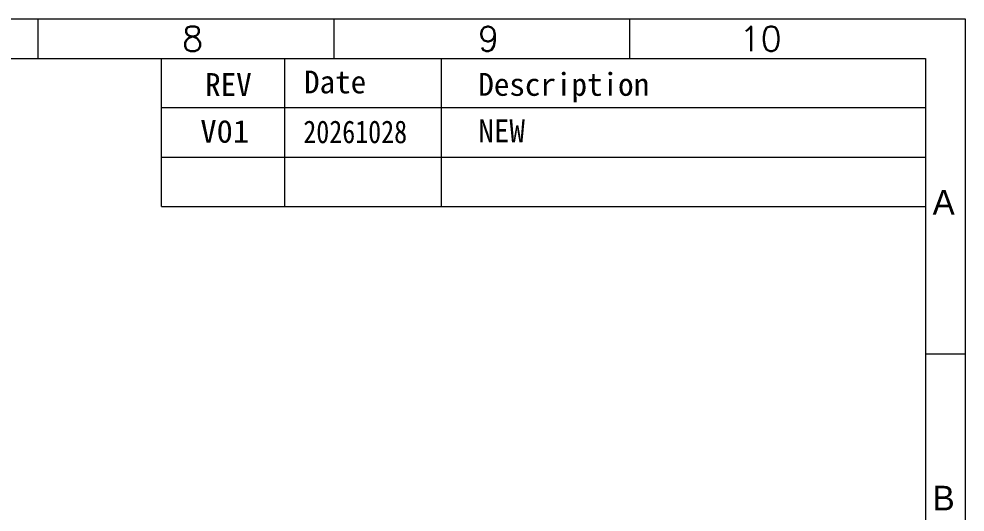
# Model space of a CAD drawing. Header units: millimetres. Extents: x 1845 to 2650, y -178 to 579.
# Drawn here: x 2015.6 to 2092.8, y 328.8 to 369 of the extents above; entities that cross this region are included whole.
import ezdxf
from ezdxf.enums import TextEntityAlignment as Align

# ---------------------------------------------------------------- set-up
doc = ezdxf.new("R2010")
doc.units = ezdxf.units.MM
doc.layers.get('0').update_dxf_attribs({"lineweight": 5})
doc.layers.add('图框', color=7, linetype='Continuous', lineweight=5)
doc.styles.get("Standard").update_dxf_attribs({"font": 'txt', "bigfont": 'gbcbig.shx'})
doc.styles.add('汉字', font='')
doc.styles.get('汉字').set_extended_font_data('SimSun')

msp = doc.modelspace()

# ---------------------------------------------------------------- linework, layer by layer
at = {"layer": '图框', "color": 7, "linetype": 'ByBlock', "lineweight": 5, "ltscale": 0.55}
for p, q in [((2017.1952, 365.8059), (2017.1952, 369.0239)), ((2041.3273, 365.8059), (2041.3273, 369.0239)), ((2065.4593, 365.8059), (2065.4593, 369.0239)), ((1848.2708, 365.8059), (2089.5914, 365.8059)), ((2027.259, 353.7381), (2027.259, 365.8059)), ((2037.3156, 353.7381), (2037.3156, 365.7856)), ((2050.1064, 353.7381), (2050.1064, 365.8059)), ((2089.5914, 365.8059), (2089.5914, 196.8571)), ((2089.5914, 361.7833), (2027.259, 361.7833)), ((2027.259, 357.7607), (2089.5914, 357.7607)), ((2027.259, 353.7381), (2089.5914, 353.7381)), ((2092.8095, 341.6702), (2089.5914, 341.6702))]:
    msp.add_line(p, q, dxfattribs=at)
msp.add_lwpolyline([(1845.0527, 369.0239), (2092.8095, 369.0239), (2092.8095, 193.6391), (1845.0527, 193.6391)], close=True, dxfattribs=at)

# ---------------------------------------------------------------- texts
at = {"linetype": 'Continuous', "lineweight": 5, "style": '汉字'}
for s, width, p, p2 in [('V01', 1.003536, (2030.4216, 358.9287), (2034.4056, 358.9287)), ('20261028', 0.80001, (2038.8229, 358.8913), (2047.2922, 358.8913))]:
    msp.add_text(s, height=1.85058, dxfattribs=dict(at, width=width)).set_placement(p, p2, align=Align.FIT)
at = {"linetype": 'ByBlock', "lineweight": 5, "ltscale": 0.55, "insert": (2053.1037, 360.8275), "char_height": 1.862316, "width": 3.423717, "attachment_point": 1, "style": '汉字'}
msp.add_mtext('{\\fSimSun|b0|i0|c134|p2;NEW}', dxfattribs=at)
at = {"layer": '图框', "color": 7, "linetype": 'ByBlock', "lineweight": 5, "ltscale": 0.55}
for s, insert, char_height, width, attachment_point in [('8', (2028.9302, 368.4179), 2.0113, 3.423717, 1), ('9', (2053.0622, 368.4179), 2.0113, 3.423717, 1), ('10', (2077.8564, 368.4179), 2.0113, 3.423717, 3), ('{\\fSimSun|b0|i0|c134|p2;REV}', (2030.8108, 364.605), 1.862316, 3.423717, 1), ('{\\fSimSun|b0|i0|c134|p2;Date}', (2038.8851, 364.8152), 1.862316, 3.423717, 1), ('{\\fSimSun|b0|i0|c134|p2;Description}', (2053.1007, 364.6158), 1.862316, 15.477445, 1), ('{\\f\uffd0ￂﾼﾚￃ\ufff7\ufff3w|b0|i0|c136|p54;A}', (2091.9608, 353.0687), 2.011301, 3.423717, 9), ('{\\f\uffd0ￂﾼﾚￃ\ufff7\ufff3w|b0|i0|c134|p54;B}', (2091.9608, 328.9366), 2.011301, 3.423717, 9)]:
    msp.add_mtext(s, dxfattribs=dict(at, insert=insert, char_height=char_height, width=width, attachment_point=attachment_point))

doc.saveas('drawing.dxf')
